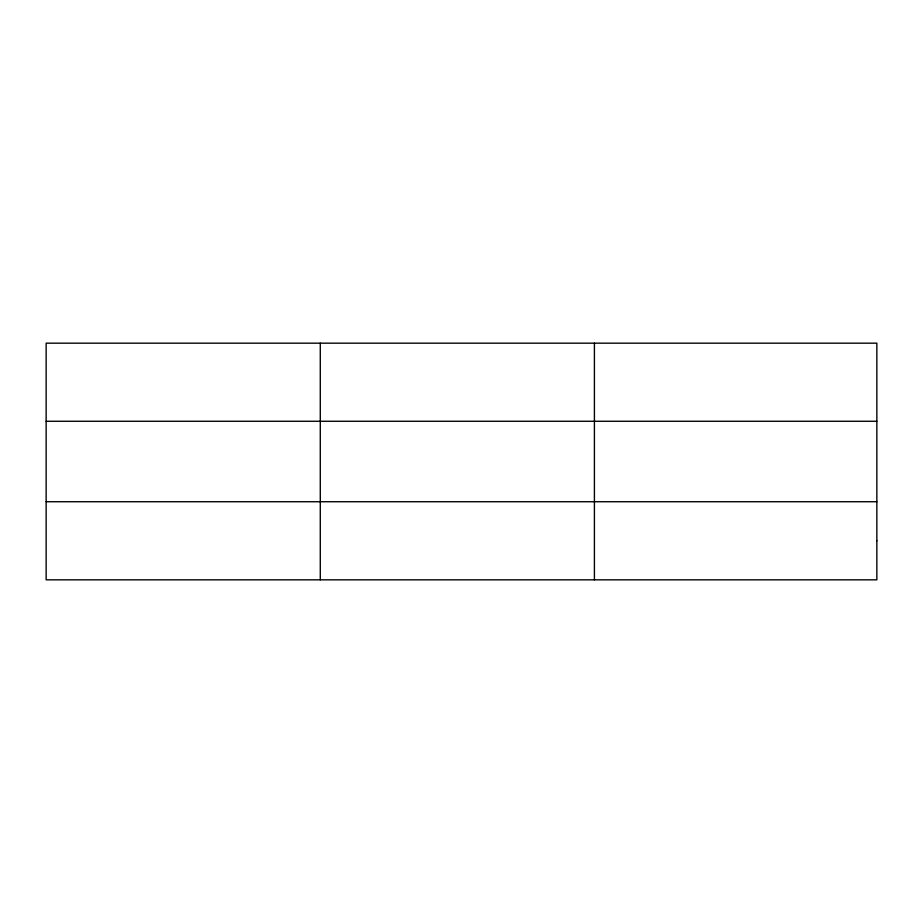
<?xml version="1.0" encoding="UTF-8"?>
<svg xmlns="http://www.w3.org/2000/svg" width="923" height="923" viewBox="0 0 923 923"><rect width="100%" height="100%" fill="white"/><g stroke="black" fill="none" stroke-linecap="round" stroke-linejoin="round"><path stroke-width="1.38" d="M320.281 343.171L320.281 579.829M594.412 343.171L594.412 579.829M46.15 421.269L876.85 421.269M46.15 501.731L876.85 501.731M876.85 540.774L876.85 579.829L46.15 579.829L46.15 343.171L876.85 343.171L876.85 540.774"/></g></svg>
